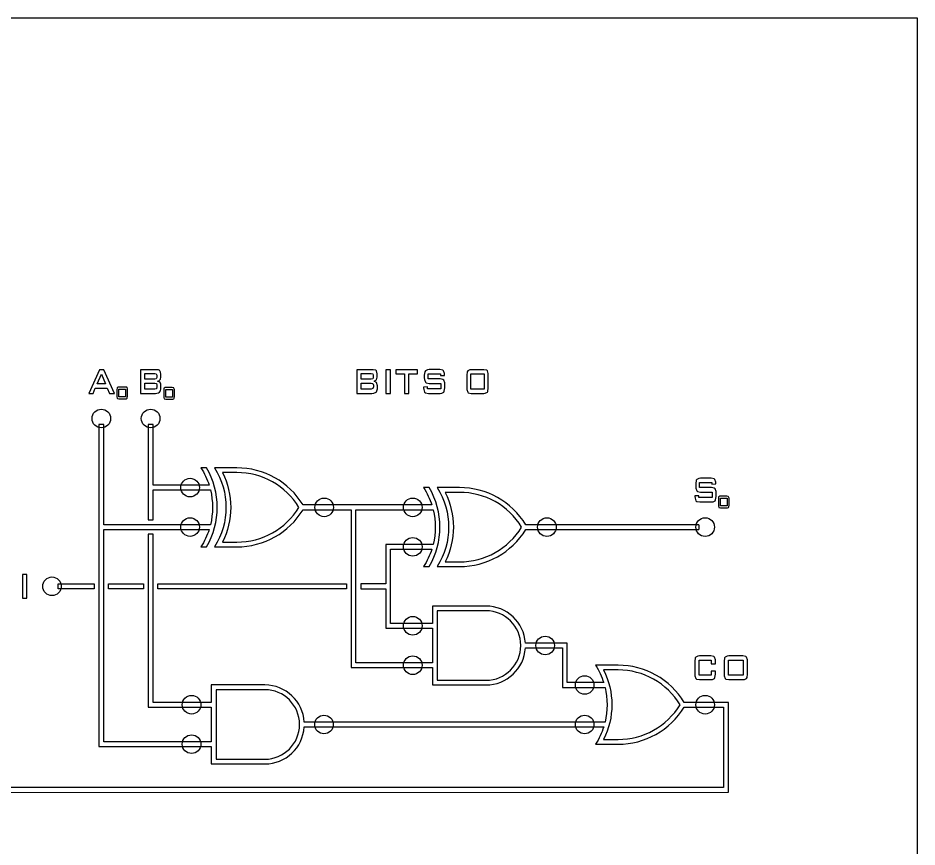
# Model space of a CAD drawing. Header units: inches. Extents: x 17631.1 to 17696.1, y 16284.5 to 16310.9.
# Drawn here: x 17648.91 to 17654.61, y 16305.65 to 16310.9 of the extents above; entities that cross this region are included whole.
import ezdxf

# ---------------------------------------------------------------- set-up
doc = ezdxf.new("R2010")
doc.units = ezdxf.units.IN
doc.header["$MEASUREMENT"] = 0

msp = doc.modelspace()

# ---------------------------------------------------------------- linework, layer by layer
at = {"color": 2, "linetype": 'ByBlock'}
msp.add_line((17653.2272, 16307.695), (17653.2272, 16307.665), dxfattribs=at)
at = {"color": 1}
msp.add_lwpolyline([(17631.1088, 16310.904), (17654.6088, 16310.904), (17654.6088, 16300.404), (17631.1088, 16300.404)], close=True, dxfattribs=at)
at = {"color": 2, "linetype": 'ByBlock'}
for points in [[(17649.388, 16308.5267), (17649.4022, 16308.5595), (17649.4782, 16308.5595), (17649.4926, 16308.5267), (17649.5239, 16308.5267), (17649.4553, 16308.6768), (17649.4282, 16308.6768), (17649.3603, 16308.5267)], [(17649.4666, 16308.5866), (17649.414, 16308.5866), (17649.4409, 16308.6477)], [(17649.8095, 16308.5341), (17649.8098, 16308.5344), (17649.8163, 16308.5434), (17649.8183, 16308.5562), (17649.8183, 16308.5754), (17649.8174, 16308.5842), (17649.8129, 16308.595), (17649.8072, 16308.6004), (17649.7967, 16308.6043), (17649.8038, 16308.6063), (17649.812, 16308.6123), (17649.8149, 16308.6168), (17649.8174, 16308.6296), (17649.8174, 16308.648), (17649.816, 16308.6604), (17649.8112, 16308.6701), (17649.8106, 16308.6707), (17649.8024, 16308.6755), (17649.7905, 16308.6769), (17649.6877, 16308.6769), (17649.6877, 16308.5267), (17649.7831, 16308.5267), (17649.7911, 16308.5273), (17649.8016, 16308.5295)], [(17649.7152, 16308.6168), (17649.7152, 16308.6525), (17649.7789, 16308.6525), (17649.7888, 16308.6502), (17649.7916, 16308.6417), (17649.7916, 16308.6276), (17649.7888, 16308.6191), (17649.7789, 16308.6168)], [(17651.155, 16308.5267), (17651.1668, 16308.5282), (17651.1816, 16308.5341), (17651.1845, 16308.537), (17651.1897, 16308.5562), (17651.1897, 16308.5755), (17651.1845, 16308.5947), (17651.1838, 16308.5961), (17651.1683, 16308.6043), (17651.1838, 16308.6124), (17651.189, 16308.6294), (17651.189, 16308.6516), (17651.1831, 16308.67), (17651.1794, 16308.673), (17651.1624, 16308.6767), (17651.059, 16308.6767), (17651.059, 16308.5267)], [(17651.1609, 16308.6191), (17651.1506, 16308.6168), (17651.087, 16308.6168), (17651.087, 16308.6523), (17651.1506, 16308.6523), (17651.1609, 16308.6501), (17651.1631, 16308.642), (17651.1631, 16308.6279)], [(17651.2436, 16308.5267), (17651.2717, 16308.5267), (17651.2717, 16308.6767), (17651.2436, 16308.6767)], [(17651.4445, 16308.6501), (17651.4445, 16308.6767), (17651.3064, 16308.6767), (17651.3064, 16308.6501), (17651.3611, 16308.6501), (17651.3611, 16308.5267), (17651.3891, 16308.5267), (17651.3891, 16308.6501)], [(17651.7833, 16308.5267), (17651.8646, 16308.5267), (17651.8727, 16308.5274), (17651.8867, 16308.5341), (17651.8889, 16308.5392), (17651.8919, 16308.5622), (17651.8919, 16308.6523), (17651.8867, 16308.6693), (17651.8823, 16308.673), (17651.8646, 16308.6767), (17651.7759, 16308.6767), (17651.7619, 16308.6693), (17651.759, 16308.6641), (17651.756, 16308.6412), (17651.756, 16308.5622), (17651.7567, 16308.5518), (17651.7619, 16308.5341), (17651.7656, 16308.5311)], [(17651.7811, 16308.554), (17651.7811, 16308.6516), (17651.8668, 16308.6516), (17651.8668, 16308.554)], [(17649.7152, 16308.5922), (17649.78, 16308.5922), (17649.7897, 16308.5893), (17649.7922, 16308.5786), (17649.7922, 16308.5672), (17649.7897, 16308.5567), (17649.7891, 16308.5565), (17649.7789, 16308.5539), (17649.7152, 16308.5539)], [(17651.1639, 16308.5784), (17651.1639, 16308.5673), (17651.1609, 16308.557), (17651.1506, 16308.554), (17651.087, 16308.554), (17651.087, 16308.5917), (17651.1506, 16308.5917), (17651.1609, 16308.5895)], [(17648.9411, 16307.23), (17648.9688, 16307.23), (17648.9688, 16307.38), (17648.9411, 16307.38)], [(17649.3953, 16307.32), (17649.3953, 16307.29), (17649.1668, 16307.29), (17649.1668, 16307.32)], [(17649.7078, 16307.32), (17649.7078, 16307.29), (17649.4853, 16307.29), (17649.4853, 16307.32)], [(17653.3312, 16306.8396), (17653.3257, 16306.8568), (17653.3205, 16306.8607), (17653.302, 16306.8643), (17653.2304, 16306.8643), (17653.2203, 16306.8636), (17653.2067, 16306.8568), (17653.2038, 16306.8513), (17653.2005, 16306.8286), (17653.2005, 16306.7494), (17653.2012, 16306.7387), (17653.2067, 16306.7215), (17653.2119, 16306.7176), (17653.2304, 16306.7141), (17653.302, 16306.7141), (17653.3121, 16306.7147), (17653.3257, 16306.7215), (17653.3286, 16306.7271), (17653.3318, 16306.7494), (17653.3318, 16306.7673), (17653.304, 16306.7676), (17653.304, 16306.7423), (17653.2284, 16306.7423), (17653.2284, 16306.8373), (17653.304, 16306.8373), (17653.304, 16306.8146), (17653.3318, 16306.8146), (17653.3318, 16306.8286)], [(17653.5286, 16306.7215), (17653.5315, 16306.7271), (17653.5348, 16306.7494), (17653.5348, 16306.8286), (17653.5341, 16306.8396), (17653.5286, 16306.8568), (17653.5234, 16306.8607), (17653.505, 16306.8643), (17653.4165, 16306.8643), (17653.4064, 16306.8636), (17653.3931, 16306.8568), (17653.3899, 16306.8513), (17653.387, 16306.8286), (17653.387, 16306.7494), (17653.3873, 16306.7387), (17653.3931, 16306.7215), (17653.398, 16306.7176), (17653.4165, 16306.7141), (17653.505, 16306.7141), (17653.515, 16306.7147)], [(17653.4148, 16306.8373), (17653.5069, 16306.8373), (17653.5069, 16306.7423), (17653.4148, 16306.7423)]]:
    msp.add_lwpolyline(points, close=True, dxfattribs=at)
at = {"color": 2, "linetype": 'ByBlock', "flags": 128}
for points in [[(17651.615, 16308.6444), (17651.6141, 16308.6519), (17651.6084, 16308.6698), (17651.6037, 16308.6736), (17651.5849, 16308.6774), (17651.5171, 16308.6774), (17651.5068, 16308.6765), (17651.4936, 16308.6698), (17651.4898, 16308.6642), (17651.487, 16308.6416), (17651.487, 16308.6246), (17651.488, 16308.6143), (17651.4936, 16308.5973), (17651.4983, 16308.5926), (17651.5171, 16308.5898), (17651.5915, 16308.5898), (17651.5915, 16308.555), (17651.5068, 16308.555), (17651.5068, 16308.5672), (17651.4823, 16308.5663), (17651.4823, 16308.5625), (17651.4832, 16308.5512), (17651.4889, 16308.5343), (17651.4936, 16308.5305), (17651.5124, 16308.5267), (17651.5868, 16308.5267), (17651.5971, 16308.5276), (17651.6103, 16308.5343), (17651.6131, 16308.5399), (17651.616, 16308.5625), (17651.616, 16308.5936), (17651.6103, 16308.6115), (17651.6047, 16308.6152), (17651.5868, 16308.619), (17651.5115, 16308.619), (17651.5115, 16308.651), (17651.5905, 16308.651), (17651.5905, 16308.6407), (17651.615, 16308.6407)], [(17649.6065, 16308.5496), (17649.606, 16308.5548), (17649.6034, 16308.5636), (17649.6016, 16308.5654), (17649.5929, 16308.5671), (17649.548, 16308.5671), (17649.5415, 16308.5636), (17649.5397, 16308.561), (17649.5384, 16308.5496), (17649.5384, 16308.51), (17649.5388, 16308.5047), (17649.5415, 16308.4959), (17649.5432, 16308.4942), (17649.552, 16308.4924), (17649.5968, 16308.4924), (17649.6034, 16308.4959), (17649.6051, 16308.4986), (17649.6065, 16308.51)], [(17649.5511, 16308.5544), (17649.5937, 16308.5544), (17649.5937, 16308.5056), (17649.5511, 16308.5056)], [(17649.9038, 16308.5465), (17649.9034, 16308.5518), (17649.9007, 16308.5606), (17649.899, 16308.5624), (17649.8902, 16308.5641), (17649.8454, 16308.5641), (17649.8388, 16308.5606), (17649.837, 16308.558), (17649.8357, 16308.5465), (17649.8357, 16308.507), (17649.8362, 16308.5017), (17649.8388, 16308.4929), (17649.8405, 16308.4912), (17649.8493, 16308.4894), (17649.8941, 16308.4894), (17649.9007, 16308.4929), (17649.9025, 16308.4956), (17649.9038, 16308.507)], [(17649.8484, 16308.5514), (17649.8911, 16308.5514), (17649.8911, 16308.5026), (17649.8484, 16308.5026)], [(17653.4181, 16307.8586), (17653.4176, 16307.8639), (17653.415, 16307.8726), (17653.4132, 16307.8744), (17653.4044, 16307.8762), (17653.3596, 16307.8762), (17653.353, 16307.8726), (17653.3513, 16307.87), (17653.35, 16307.8586), (17653.35, 16307.819), (17653.3504, 16307.8138), (17653.353, 16307.805), (17653.3548, 16307.8032), (17653.3636, 16307.8014), (17653.4084, 16307.8014), (17653.415, 16307.805), (17653.4167, 16307.8076), (17653.4181, 16307.819)], [(17653.3627, 16307.8634), (17653.4053, 16307.8634), (17653.4053, 16307.8146), (17653.3627, 16307.8146)]]:
    msp.add_lwpolyline(points, close=True, dxfattribs=at)
at = {"color": 2}
for points in [[(17647.8961, 16306.0002), (17653.4136, 16306.0003), (17653.4136, 16306.5701), (17653.1338, 16306.5701, 0.262427), (17652.7143, 16306.8051), (17652.5719, 16306.8051, -0.065788), (17652.6234, 16306.6951), (17652.3929, 16306.6951), (17652.3929, 16306.9451), (17652.1275, 16306.9451, 0.396734), (17651.8779, 16307.18), (17651.5387, 16307.18), (17651.5387, 16307.07), (17651.2725, 16307.07), (17651.2725, 16307.54), (17651.5343, 16307.54, -0.065776), (17651.4827, 16307.43), (17651.5179, 16307.43, 0.271886), (17651.5179, 16307.93), (17651.4827, 16307.93, -0.065763), (17651.5343, 16307.82), (17650.7188, 16307.82, 0.262427), (17650.2993, 16308.0551), (17650.1569, 16308.0551, -0.292631), (17650.1569, 16307.555), (17650.2993, 16307.555, 0.262427), (17650.7188, 16307.79), (17651.0237, 16307.79), (17651.0237, 16306.7901), (17651.5387, 16306.7901), (17651.5387, 16306.6801), (17651.8779, 16306.6801, 0.396734), (17652.1275, 16306.9151), (17652.3629, 16306.9151), (17652.3629, 16306.6651), (17652.6318, 16306.6651, -0.120276), (17652.6318, 16306.4451), (17650.7258, 16306.4451, 0.396734), (17650.4763, 16306.6801), (17650.1371, 16306.6801), (17650.1371, 16306.5701), (17649.7678, 16306.5701), (17649.7678, 16307.6351), (17649.7378, 16307.6351), (17649.7378, 16307.6113), (17649.7378, 16306.5401), (17650.1371, 16306.5401), (17650.1371, 16306.3202), (17649.4553, 16306.3202), (17649.4553, 16307.6651), (17650.1233, 16307.6651, -0.065776), (17650.0718, 16307.555), (17650.107, 16307.555, 0.271886), (17650.107, 16308.0551), (17650.0718, 16308.0551, -0.065763), (17650.1233, 16307.9451), (17649.7678, 16307.9451), (17649.7678, 16308.3287), (17649.7378, 16308.3287), (17649.7378, 16307.7251), (17649.7678, 16307.7251), (17649.7678, 16307.9151), (17650.1317, 16307.9151, -0.120313), (17650.1317, 16307.6951), (17649.6943, 16307.6951), (17649.4553, 16307.6951), (17649.4553, 16308.3287), (17649.4253, 16308.3287), (17649.4253, 16306.2902), (17650.1371, 16306.2902), (17650.1371, 16306.1802), (17650.4763, 16306.1802, 0.396734), (17650.7258, 16306.4151), (17652.6234, 16306.4151, -0.065788), (17652.5719, 16306.3051), (17652.7143, 16306.3051, 0.26243), (17653.1338, 16306.5401), (17653.3836, 16306.5402), (17653.3836, 16306.0303)], [(17653.2272, 16307.695), (17652.1297, 16307.695, 0.262427), (17651.7102, 16307.93), (17651.5678, 16307.93, -0.292631), (17651.5678, 16307.43), (17651.7102, 16307.43, 0.262427), (17652.1297, 16307.665), (17653.2272, 16307.665)]]:
    msp.add_lwpolyline(points, format="xyb", dxfattribs=at)
for points in [[(17650.2084, 16307.585), (17650.2993, 16307.585, 0.262041), (17650.6928, 16307.805, 0.262041), (17650.2993, 16308.0251), (17650.2084, 16308.0251, -0.235107)], [(17651.6193, 16307.46), (17651.7103, 16307.46, 0.262041), (17652.1037, 16307.68, 0.262041), (17651.7103, 16307.9), (17651.6193, 16307.9, -0.235107)], [(17651.5387, 16306.8201), (17651.0537, 16306.8201), (17651.0537, 16307.3635), (17651.0537, 16307.79), (17651.5427, 16307.79, -0.120313), (17651.5427, 16307.57), (17651.2425, 16307.57), (17651.2425, 16307.32), (17651.0837, 16307.32), (17651.0837, 16307.29), (17651.2425, 16307.29), (17651.2425, 16307.04), (17651.5387, 16307.04)], [(17651.5687, 16306.7101), (17651.8779, 16306.7101, 1), (17651.8779, 16307.15), (17651.5687, 16307.15)], [(17652.7143, 16306.7751), (17652.6233, 16306.7751, -0.235107), (17652.6233, 16306.3351), (17652.7143, 16306.3351, 0.262041), (17653.1078, 16306.5551, 0.262041)], [(17650.1671, 16306.6501), (17650.1671, 16306.2102), (17650.4763, 16306.2102, 1), (17650.4763, 16306.6501)]]:
    msp.add_lwpolyline(points, format="xyb", close=True, dxfattribs=at)
at = {"color": 2, "flags": 128}
msp.add_lwpolyline([(17653.3343, 16307.9563), (17653.3341, 16307.9644), (17653.3279, 16307.9821), (17653.3228, 16307.9857), (17653.3046, 16307.9894), (17653.2365, 16307.9894), (17653.2264, 16307.9885), (17653.2129, 16307.9818), (17653.2099, 16307.9762), (17653.2068, 16307.9538), (17653.2068, 16307.9372), (17653.2071, 16307.9263), (17653.2129, 16307.9092), (17653.218, 16307.905), (17653.2365, 16307.9016), (17653.3114, 16307.9016), (17653.3114, 16307.8674), (17653.2264, 16307.8674), (17653.2264, 16307.8789), (17653.2017, 16307.8786), (17653.2017, 16307.8747), (17653.2023, 16307.8637), (17653.2082, 16307.8466), (17653.2132, 16307.8424), (17653.2317, 16307.839), (17653.306, 16307.839), (17653.3164, 16307.8399), (17653.3299, 16307.8466), (17653.3329, 16307.8519), (17653.336, 16307.8747), (17653.336, 16307.8951), (17653.3355, 16307.9061), (17653.3299, 16307.9232), (17653.3245, 16307.9274), (17653.306, 16307.9308), (17653.2312, 16307.9308), (17653.2312, 16307.963), (17653.3097, 16307.963), (17653.3097, 16307.9529), (17653.3343, 16307.9532)], close=True, dxfattribs=at)
at = {"color": 2}
msp.add_lwpolyline([(17649.7978, 16307.29), (17649.7978, 16307.32), (17650.9937, 16307.32), (17650.9937, 16307.29)], close=True, dxfattribs=at)
msp.add_lwpolyline([(17653.3836, 16306.0303), (17647.8961, 16306.0302)], dxfattribs=at)
at = {"color": 1}
for centre in [(17649.4403, 16308.3677), (17649.7528, 16308.3677), (17650.0028, 16307.9301), (17650.8526, 16307.805), (17651.4137, 16307.805), (17650.0028, 16307.6801), (17652.2635, 16307.68), (17653.2662, 16307.68), (17651.4137, 16307.555), (17649.1278, 16307.305), (17651.4137, 16307.055), (17652.2529, 16306.9301), (17651.4137, 16306.8051), (17652.5029, 16306.6801), (17650.0121, 16306.5551), (17653.2662, 16306.5551), (17650.8512, 16306.4301), (17652.5029, 16306.4301), (17650.0121, 16306.3052)]:
    msp.add_circle(centre, 0.059, dxfattribs=at)

doc.saveas('drawing.dxf')
